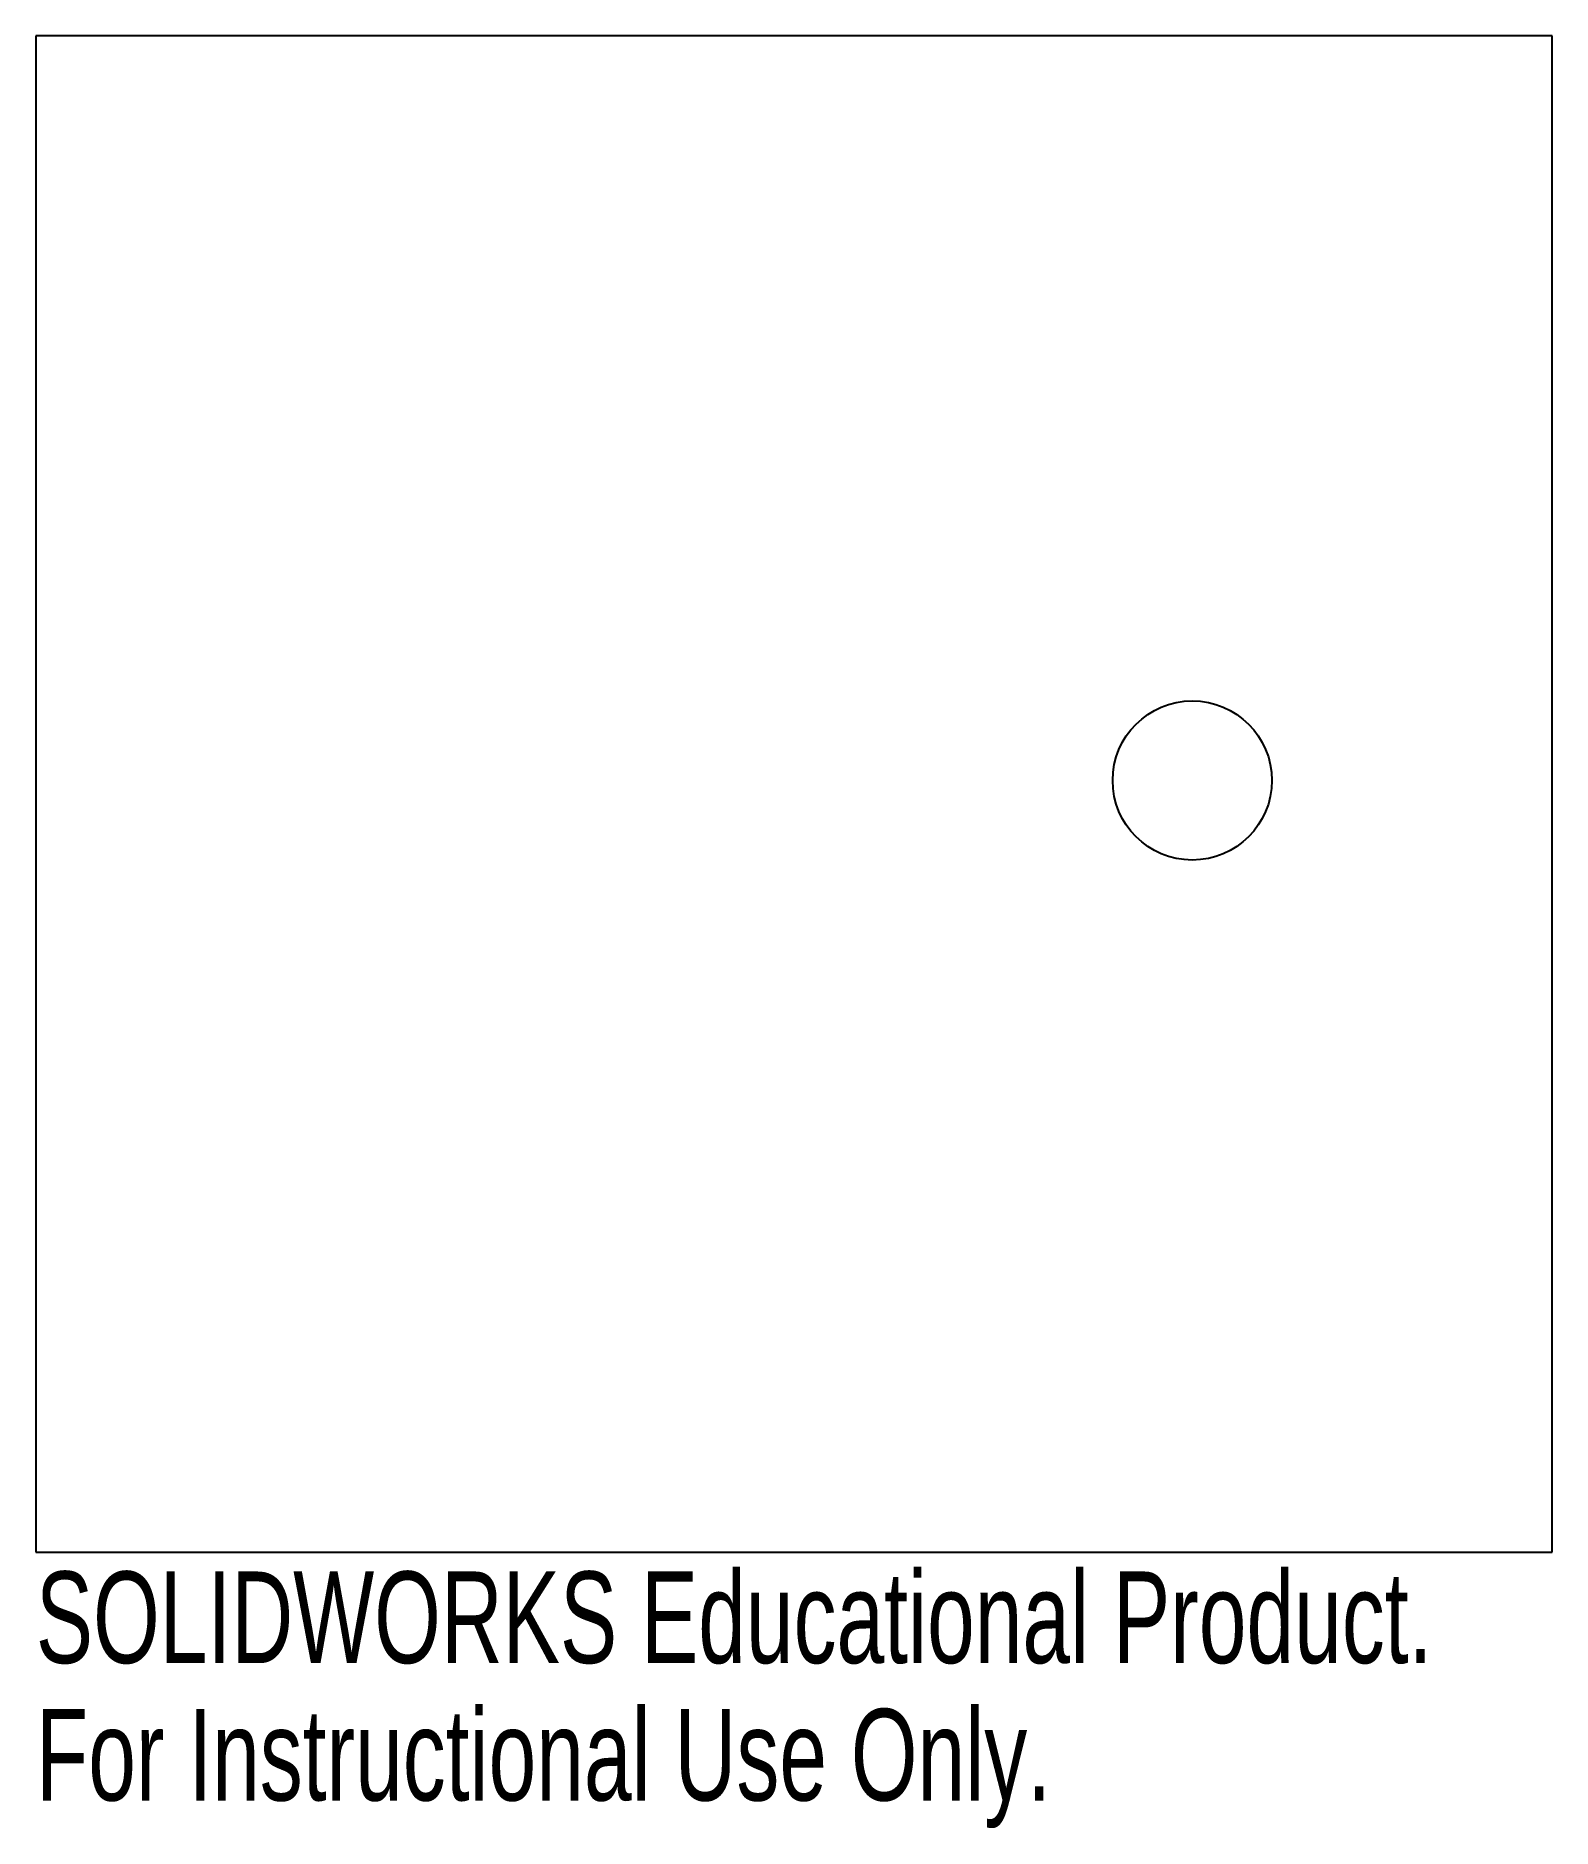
# Model space of a CAD drawing. Header units: millimetres. Extents: x 0 to 80, y -14.6 to 80.
import ezdxf

# ---------------------------------------------------------------- set-up
doc = ezdxf.new("R2010")
doc.units = ezdxf.units.MM
doc.styles.add('SLDTEXTSTYLE0', font='TXT', dxfattribs={"width": 0.7})

msp = doc.modelspace()

# ---------------------------------------------------------------- linework, layer by layer
at = {"color": 7, "linetype": 'Continuous', "lineweight": 25}
for p, q in [((0, 80), (0, 0)), ((80, 80), (0, 80)), ((80, 0), (80, 80)), ((0, 0), (80, 0))]:
    msp.add_line(p, q, dxfattribs=at)
msp.add_circle((61.015, 40.715), 4.2, dxfattribs=at)

# ---------------------------------------------------------------- texts
at = {"color": 7, "linetype": 'Continuous', "char_height": 4.83362, "attachment_point": 1, "style": 'SLDTEXTSTYLE0'}
for s, insert in [('SOLIDWORKS Educational Product.', (0, -1.02)), ('For Instructional Use Only.', (0, -8.27))]:
    msp.add_mtext(s, dxfattribs=dict(at, insert=insert))

doc.saveas('drawing.dxf')
